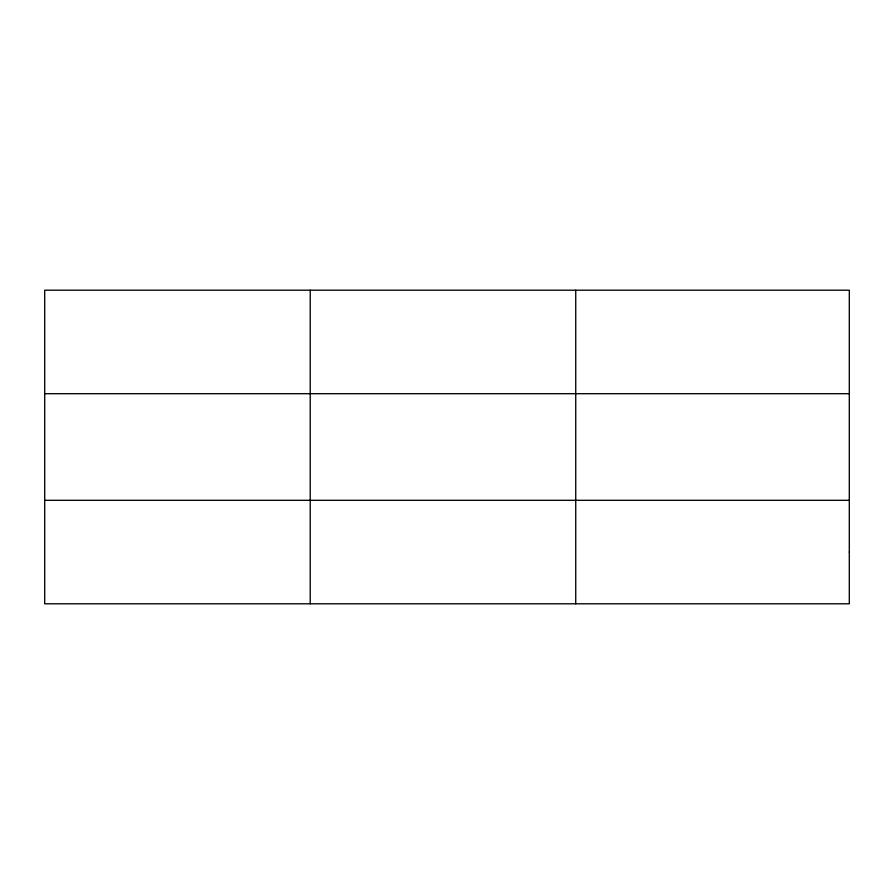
<?xml version="1.0" encoding="UTF-8"?>
<svg xmlns="http://www.w3.org/2000/svg" width="894" height="894" viewBox="0 0 894 894"><rect width="100%" height="100%" fill="white"/><g stroke="black" fill="none" stroke-linecap="round" stroke-linejoin="round"><path stroke-width="1.34" d="M310.218 290.204L310.218 603.796M575.736 290.204L575.736 603.796M44.7 393.695L849.3 393.695M44.7 500.305L849.3 500.305M849.3 552.056L849.3 603.796L44.7 603.796L44.7 290.204L849.3 290.204L849.3 552.056"/></g></svg>
